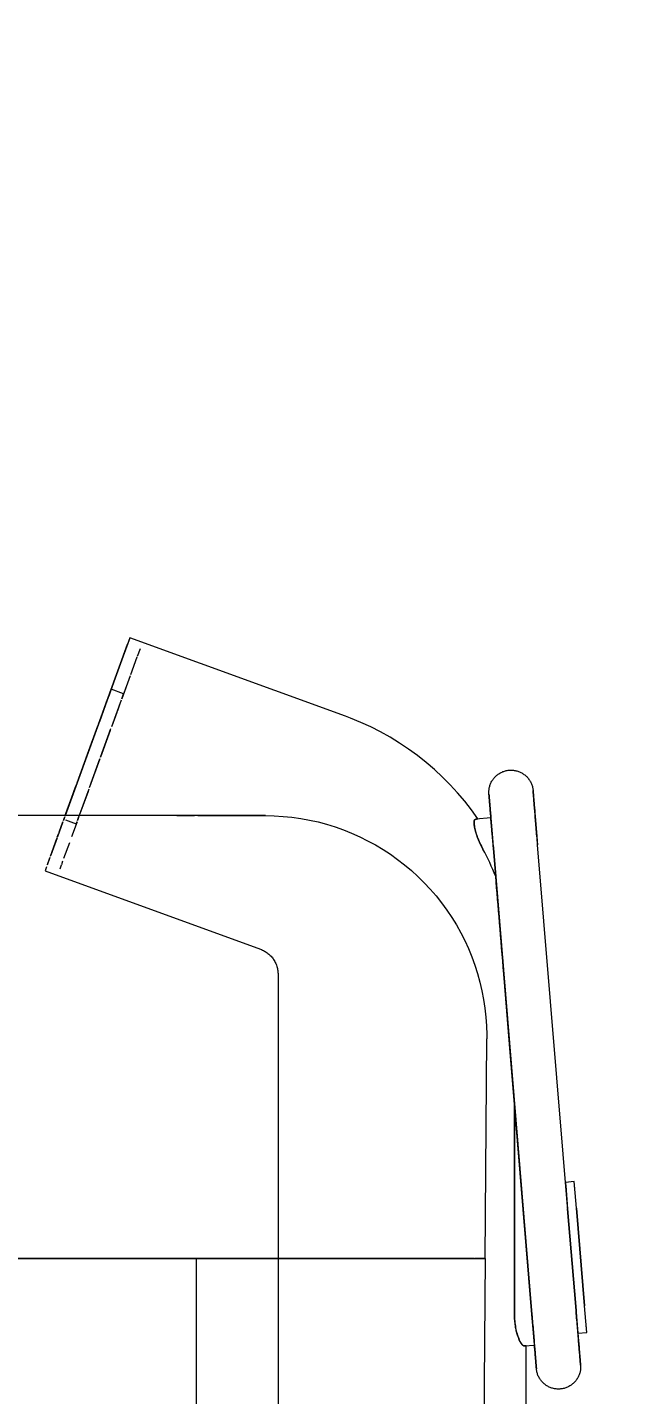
# Model space of a CAD drawing. Header units: metres. Extents: x -0.9 to 62, y -37.3 to 60.
# Drawn here: x 30.4959 to 30.5633, y 0.7156 to 0.87 of the extents above; entities that cross this region are included whole.
import ezdxf

# ---------------------------------------------------------------- set-up
doc = ezdxf.new("R2010")
doc.units = ezdxf.units.M
for name, color, linetype, lineweight in [('A-ANNO-DIMS', 7, 'Continuous', 5), ('A-ANNO-DIMS-25', 7, 'Continuous', 5), ('P-SANR-FIXT', 7, 'Continuous', 5)]:
    doc.layers.add(name, color=color, linetype=linetype, lineweight=lineweight)
doc.styles.add('Arial_2', font='arial.ttf', dxfattribs={"height": 0.075})
doc.dimstyles.new('Diagonal_-_2_mm_Arial_-_PRETO', dxfattribs={"dimscale": 0.3048, "dimtxt": 0.07651945499677275, "dimasz": 0.2460629921259842, "dimexe": 0.1968503937007874, "dimexo": 0.1230314960629921, "dimgap": 0.04101049868766404, "dimtad": 1, "dimrnd": 0.01, "dimzin": 0, "dimdsep": 46, "dimtxsty": 'Arial_2', "dimblk1": 'OBLIQUE', "dimblk2": 'OBLIQUE', "dimsah": 1, "dimcen": 0.09, "dimdle": 0.1968503937007874, "dimazin": 0, "dimtfac": 1, "dimtdec": 4, "dimtix": 1, "dimtmove": 0, "dimatfit": 3, "dimfxl": 1, "dimtvp": 1, "dimtolj": 1, "dimtzin": 0, "dimarcsym": 2})

# ---------------------------------------------------------------- blocks, each defined once
blk = doc.blocks.new('UT_Bacia com caixa acoplada - UT_Bacia com caixa acoplada-3720114-CC')
at = {"layer": 'P-SANR-FIXT'}
for p, q in [((59.12453766956719, 0.7809999999999881), (59.07273263973558, 0.7809999999999881)), ((59.1593366103459, 0.7309999999999875), (59.1595376695672, 0.7557973039599385)), ((59.07273263973558, 0.7309999999999912), (59.1245376695672, 0.7309999999999912)), ((59.1245376695672, 0.7309999999999914), (59.07273263973558, 0.7309999999999914)), ((59.13354429819012, 0.7309999999999914), (59.1245376695672, 0.7309999999999914)), ((59.1245376695672, 0.7309999999999914), (59.15468058483138, 0.7309999999999914)), ((59.14193713995655, 0.7309999999999914), (59.13355529929002, 0.7309999999999914)), ((59.15470954544434, 0.7309999999999914), (59.15816331823076, 0.7309999999999914)), ((59.15682243943982, 0.4159189215839699), (59.15937715088644, 0.7309999999999875)), ((59.15819002434797, 0.7309999999999914), (59.15937715088644, 0.7309999999999914))]:
    blk.add_line(p, q, dxfattribs=at)
at = {"layer": 'P-SANR-FIXT', "color": 7, "true_color": 0xf3f3f3}
for p, q in [((59.13142745012379, 0.7809999999999881), (59.1317118199472, 0.7809999999999881)), ((59.1327302584022, 0.7809999999999881), (59.13295307087486, 0.7809999999999881)), ((59.13353941362598, 0.7809999999999881), (59.13370645401697, 0.7809999999999881)), ((59.1245376695672, 0.7309999999999914), (59.10603766956719, 0.7309999999999914)), ((59.1245376695672, 0.7309999999999911), (59.10603766956719, 0.7309999999999911)), ((59.12660128797643, 0.7309999999999912), (59.1245376695672, 0.7309999999999912)), ((59.12660128797643, 0.7309999999999912), (59.1245376695672, 0.7309999999999912))]:
    blk.add_line(p, q, dxfattribs=at)
at = {"layer": 'P-SANR-FIXT', "color": 254, "true_color": 0xdfdfdf}
for p, q in [((59.13370645401697, 0.7809999999999881), (59.13385882630874, 0.7809999999999881)), ((59.07273263973558, 0.7309999999999914), (59.1245376695672, 0.7309999999999914)), ((59.07273263973558, 0.7309999999999912), (59.1245376695672, 0.7309999999999912)), ((59.1267420157513, 0.7309999999999914), (59.1245376695672, 0.7309999999999914)), ((59.13354429819012, 0.7309999999999914), (59.12676587374877, 0.7309999999999914)), ((59.12676587729601, 0.7309999999999914), (59.13354453859302, 0.7309999999999914)), ((59.13355479085411, 0.7309999999999914), (59.14193835145415, 0.7309999999999914)), ((59.14193713995655, 0.7309999999999914), (59.13355529929002, 0.7309999999999914)), ((59.14195741022682, 0.7309999999999914), (59.14914726651191, 0.7309999999999914)), ((59.14914423656993, 0.7309999999999914), (59.14195932560449, 0.7309999999999914)), ((59.14917290306106, 0.7309999999999914), (59.15468058483138, 0.7309999999999914)), ((59.15467443630634, 0.7309999999999914), (59.14917760674279, 0.7309999999999914)), ((59.15470954544434, 0.7309999999999914), (59.15816331823076, 0.7309999999999914)), ((59.15815086519285, 0.7309999999999914), (59.15472033448, 0.7309999999999914)), ((59.15819002434797, 0.7309999999999914), (59.15937575849583, 0.7309999999999914)), ((59.1593366103459, 0.7309999999999914), (59.1582274783859, 0.7309999999999914))]:
    blk.add_line(p, q, dxfattribs=at)
at = {"layer": 'P-SANR-FIXT', "color": 7, "true_color": 0xfafafa}
for p, q in [((59.1245376695672, 0.7309999999999914), (59.10603766956719, 0.7309999999999914)), ((59.10603766956719, 0.7309999999999914), (59.1245376695672, 0.7309999999999914)), ((59.1264676812015, 0.7309999999999914), (59.1245376695672, 0.7309999999999914)), ((59.1267420157513, 0.7309999999999914), (59.1245376695672, 0.7309999999999914)), ((59.1245376695672, 0.7309999999999914), (59.12646768350574, 0.7309999999999914))]:
    blk.add_line(p, q, dxfattribs=at)
at = {"layer": 'P-SANR-FIXT', "color": 253, "true_color": 0xa6a6a6}
for p, q in [((59.1267420157513, 0.4105684631243542), (59.1267420157513, 0.7309999999999875)), ((59.14914423656993, 0.7309999999999914), (59.14195932560448, 0.7309999999999914)), ((59.15467443630634, 0.7309999999999914), (59.14917760674279, 0.7309999999999914)), ((59.15815086519285, 0.7309999999999914), (59.15472033448, 0.7309999999999914)), ((59.1593366103459, 0.7309999999999914), (59.15822747838589, 0.7309999999999914))]:
    blk.add_line(p, q, dxfattribs=at)
at = {"layer": 'P-SANR-FIXT', "flags": 128}
for points in [[(59.13453849129439, 0.7809999999999881), (59.13453049170371, 0.7809999999999881), (59.13450650572929, 0.7809999999999881), (59.13446657174359, 0.7809999999999881), (59.13441075363246, 0.7809999999999881), (59.13433914069297, 0.7809999999999881), (59.13425184749055, 0.7809999999999881), (59.1341490136757, 0.7809999999999881), (59.13403080376057, 0.7809999999999881), (59.13389740685585, 0.7809999999999881), (59.13374903636809, 0.7809999999999881), (59.13358592965844, 0.7809999999999881), (59.13340834766284, 0.7809999999999881), (59.13321657447459, 0.7809999999999881), (59.1330109168899, 0.7809999999999881), (59.13279170391701, 0.7809999999999881), (59.13255928624993, 0.7809999999999881), (59.13231403570736, 0.7809999999999881), (59.13205634463782, 0.7809999999999881), (59.13178662529207, 0.7809999999999881), (59.13150530916352, 0.7809999999999881), (59.13121284629796, 0.7809999999999881), (59.13090970457361, 0.7809999999999881), (59.13059636895253, 0.7809999999999881), (59.1302733407049, 0.7809999999999881), (59.12994113660697, 0.7809999999999881), (59.12960028811447, 0.7809999999999881), (59.12925134051227, 0.7809999999999881), (59.12889485204208, 0.7809999999999881), (59.12853139300941, 0.7809999999999881), (59.12816154487118, 0.7809999999999881), (59.12778589930552, 0.7809999999999881), (59.12740505726519, 0.7809999999999881), (59.12701962801624, 0.7809999999999881), (59.12663022816321, 0.7809999999999881), (59.12623748066282, 0.7809999999999881), (59.12584201382729, 0.7809999999999881), (59.12544446031917, 0.7809999999999881), (59.12504545613931, 0.7809999999999881), (59.12464563960925, 0.7809999999999881), (59.12453766956719, 0.7809999999999881)], [(59.13453849129439, 0.7809999999999881), (59.13553822464906, 0.7809800026665125), (59.13653635864363, 0.780920042657554), (59.13753129647661, 0.7808202158963342), (59.13852144645975, 0.7806806820843778), (59.13950522456427, 0.7805016644460189), (59.14048105695507, 0.7802834493712885), (59.14144738250851, 0.780026385957757), (59.14240265530979, 0.7797308854520487), (59.14334534712628, 0.779397420591936), (59.14427394985211, 0.7790265248500593), (59.14518697792105, 0.7786187915804865), (59.14608297068294, 0.7781748730694691), (59.14696049474049, 0.7776954794919296), (59.14781814624241, 0.7771813777753231), (59.14865455312928, 0.7766333903727302), (59.14946837732845, 0.7760523939470952), (59.15025831689486, 0.7754393179687601), (59.15102310809368, 0.7747951432285098), (59.15176152742216, 0.7741209002685109), (59.15247239356688, 0.7734176677336672), (59.15315456929367, 0.7726865706460196), (59.15380696326687, 0.7719287786049521), (59.15442853179531, 0.771145503916074), (59.15501828050193, 0.7703379996517995), (59.1555752659146, 0.7695075576466911), (59.15609859697548, 0.7686555064308078), (59.15658743646652, 0.7677832091043308), (59.15704100234881, 0.7668920611569053), (59.15745856901369, 0.765983488235144), (59.15783946844358, 0.7650589438619038), (59.15818309128063, 0.7641199071109568), (59.15848888780163, 0.7631678802407864), (59.15875636879736, 0.7622043862912969), (59.15898510635529, 0.7612309666472733), (59.15917473454411, 0.7602491785724936), (59.15932494999919, 0.7592605927184413), (59.15943551240784, 0.7582667906115959), (59.15950624489378, 0.7572693621233274), (59.15953703430015, 0.7562699029264438), (59.1595376695672, 0.7557973039599385)]]:
    blk.add_lwpolyline(points, dxfattribs=at)
at = {"layer": 'P-SANR-FIXT', "color": 253, "true_color": 0xa6a6a6, "flags": 128}
for points in [[(59.1245376695672, 0.7809999999999881), (59.1249375957694, 0.7809999999999881), (59.12533688217496, 0.7809999999999881), (59.12573489001086, 0.7809999999999881), (59.12613098254945, 0.7809999999999881), (59.12652452612713, 0.7809999999999881)], [(59.12691489115819, 0.7809999999999881), (59.12730145314179, 0.7809999999999881), (59.12768359366125, 0.7809999999999881), (59.12806070137327, 0.7809999999999881), (59.12843217298593, 0.7809999999999881), (59.1287974142239, 0.7809999999999881)], [(59.12881073234523, 0.7809999999999881), (59.12915584077913, 0.7809999999999881), (59.12950687924556, 0.7809999999999881), (59.12984996803655, 0.7809999999999881), (59.13018455828323, 0.7809999999999881), (59.13051011471256, 0.7809999999999881), (59.13082611650371, 0.7809999999999881), (59.13113205812123, 0.7809999999999881), (59.13142745012379, 0.7809999999999881)], [(59.1317118199472, 0.7809999999999881), (59.13198471266041, 0.7809999999999881), (59.13224569169329, 0.7809999999999881), (59.13249433953505, 0.7809999999999881), (59.1327302584022, 0.7809999999999881)], [(59.13295307087486, 0.7809999999999881), (59.13316242050064, 0.7809999999999881), (59.13335797236476, 0.7809999999999881), (59.13353941362598, 0.7809999999999881)], [(59.13385882630874, 0.7809999999999881), (59.13399628673813, 0.7809999999999881), (59.13411861539778, 0.7809999999999881), (59.13422561658793, 0.7809999999999881), (59.13431711912949, 0.7809999999999881), (59.13439297663793, 0.7809999999999881), (59.13445306775741, 0.7809999999999881), (59.13449729635494, 0.7809999999999881), (59.13452559167425, 0.7809999999999881), (59.1345379084488, 0.7809999999999881), (59.13453849129439, 0.7809999999999881)]]:
    blk.add_lwpolyline(points, dxfattribs=at)
blk = doc.blocks.new('UT_Ducha higiênica - UT_Ducha higiênica-3698909-CC')
at = {"layer": 'P-SANR-FIXT'}
for p, q in [((59.11923592402199, 0.8010817240639759), (59.1119161356153, 0.7809707707014164)), ((59.14356423478903, 0.792226943094797), (59.11923592402199, 0.801081724063973)), ((59.11852928014005, 0.7947545293544893), (59.11711974120887, 0.7952675595694779)), ((59.15999552623677, 0.7807524401698764), (59.15828332333303, 0.7806109099406715)), ((59.16027989575392, 0.7773121976454687), (59.16463080501072, 0.7246758138480919)), ((59.16961381047207, 0.7250877077325941), (59.16526290121528, 0.7777240915299719)), ((59.16266922084893, 0.7245136698315111), (59.16266922084893, 0.748406645887281)), ((59.16941084144178, 0.7396822331979479), (59.16841424034951, 0.7395998544210473)), ((59.16965934031413, 0.7366759461791551), (59.16941084144177, 0.7396822331979527)), ((59.16965934031414, 0.7366759461791555), (59.17056892161908, 0.7256720231286953)), ((59.17081742049142, 0.7226657361098978), (59.17056892161907, 0.7256720231286954)), ((59.16982081939916, 0.7225833573329915), (59.17081742049143, 0.7226657361098922)), ((59.16375032078039, 0.7211392848277863), (59.16491517452787, 0.7212355713236852)), ((59.16396161034593, 0.699999999999999), (59.16396161034593, 0.72115674996616))]:
    blk.add_line(p, q, dxfattribs=at)
at = {"layer": 'P-SANR-FIXT', "color": 253, "true_color": 0xa6a6a6}
for p, q in [((59.11569006784941, 0.7913395642971439), (59.11897424932554, 0.8003627787442273)), ((59.11923592402199, 0.8010817240639759), (59.11907276726913, 0.8006334545696384)), ((59.12038378825672, 0.7998497485292407), (59.12006696869586, 0.7989792939397345)), ((59.12003973401664, 0.7989044672735559), (59.11931344121137, 0.7969089941911606)), ((59.12003973401664, 0.798904467273556), (59.11931344121137, 0.7969089941911606)), ((59.11926609730411, 0.7967789178750249), (59.11832339141059, 0.7941888547193933)), ((59.11926609730411, 0.7967789178750249), (59.11855229999131, 0.7948177758760293)), ((59.11711974120887, 0.7952675595694806), (59.11685938534718, 0.7945522377184577)), ((59.11676174779838, 0.7942839807578487), (59.11578369161216, 0.7915967934712275)), ((59.11826217308457, 0.7940206587509946), (59.11716928410278, 0.7910179709515449)), ((59.11719323054333, 0.791083763256241), (59.11817128672956, 0.7937709505428621)), ((59.1183298908085, 0.7942067116683954), (59.11852928014005, 0.7947545293544928)), ((59.11569173132537, 0.7913441346598055), (59.11444764201543, 0.7879260273729728)), ((59.11444764201543, 0.7879260273729728), (59.11561921419699, 0.7911448954870574)), ((59.11592980157305, 0.7876125206892937), (59.11710127025655, 0.7908311044448196)), ((59.11702875312816, 0.7906318652720707), (59.11592980739944, 0.7876125366971829)), ((59.11444764201543, 0.7879260273729728), (59.1132035527055, 0.7845079200861403)), ((59.11327606983387, 0.784707159258888), (59.11444764201543, 0.7879260273729726)), ((59.11468258920024, 0.7841858328577418), (59.11585718094661, 0.7874129971579862)), ((59.11585718094661, 0.7874129971579861), (59.11468959204651, 0.784205073019755)), ((59.11190847149505, 0.7809497137040601), (59.11320521618147, 0.7845124904488024)), ((59.11311159241872, 0.7842552612747181), (59.11213353623248, 0.781568073988097)), ((59.11354307516367, 0.7810550437731104), (59.11452113134989, 0.7837422310597315)), ((59.11461475511264, 0.7839994602338168), (59.11359387729156, 0.7811946214723581)), ((59.11203589868369, 0.7812998170274882), (59.11191188210646, 0.7809590842819228)), ((59.11167366557036, 0.7803045897280161), (59.11106181533837, 0.7786235450315311)), ((59.11185383859117, 0.7807996110343108), (59.1117325824026, 0.7804664623942473)), ((59.11195110585548, 0.7805205954580379), (59.11318508175318, 0.7800714649614733)), ((59.16000521589309, 0.7806352167484971), (59.15999552623676, 0.7807524401698822)), ((59.16027989575391, 0.777312197645475), (59.15999552623676, 0.7807524401698823)), ((59.11100943866383, 0.7784796413009482), (59.11030086815727, 0.776532859834082)), ((59.16027989575392, 0.7773121976454749), (59.160542586572, 0.774134219456494)), ((59.10982251676175, 0.775218600176308), (59.10965936000888, 0.7747703306819704)), ((59.11020419955771, 0.7762672650396147), (59.10989668775193, 0.7754223832970171)), ((59.10965936000888, 0.7747703306819677), (59.13398767077589, 0.7659155497127916)), ((59.13596161034593, 0.7630964718504353), (59.13596161034593, 0.699999999999999)), ((59.16266922084893, 0.7484066458872811), (59.16463080501072, 0.7246758138480978)), ((59.1684142403495, 0.7395998544210522), (59.16866273922186, 0.7365935674022548)), ((59.16965934031413, 0.7366759461791551), (59.16944413397785, 0.739279467108501)), ((59.16957232052681, 0.7255896443517948), (59.16866273922187, 0.7365935674022551)), ((59.17056892161908, 0.7256720231286953), (59.16965934031414, 0.7366759461791555)), ((59.1695723205268, 0.725589644351795), (59.16961408901847, 0.7250843379369774)), ((59.17078412795534, 0.7230685021993494), (59.17056892161907, 0.7256720231286954)), ((59.16490548487153, 0.7213527947450753), (59.1646308050107, 0.7246758138480978)), ((59.16963663676765, 0.7248115600162857), (59.16982081939916, 0.7225833573329975)), ((59.16501116365176, 0.7200743151201268), (59.16499751894936, 0.7202393858559578)), ((59.16502419986147, 0.7199166058006597), (59.16501116365176, 0.7200743151201268))]:
    blk.add_line(p, q, dxfattribs=at)
at = {"layer": 'P-SANR-FIXT', "color": 254, "true_color": 0xdfdfdf}
for p, q in [((59.11899925721992, 0.800431487369341), (59.11713935495445, 0.7953214478925844)), ((59.1168526341534, 0.7945336889659802), (59.11704942965339, 0.7950743801584756)), ((59.11711974120887, 0.7952675595694794), (59.11685938534718, 0.7945522377184576)), ((59.11676174779838, 0.7942839807578487), (59.11578369161216, 0.7915967934712274)), ((59.11579071326433, 0.7916160853020342), (59.11671094567049, 0.7941444030586008)), ((59.11719323054333, 0.791083763256241), (59.11817128672956, 0.7937709505428621)), ((59.11812048460167, 0.7936313728436143), (59.11782460753179, 0.7928184572751917)), ((59.11845896858458, 0.7945613499434893), (59.11832339141059, 0.7941888547193934)), ((59.1183298908085, 0.7942067116683953), (59.11852928014005, 0.794754529354494)), ((59.11776042978644, 0.7926421303690335), (59.11720025219551, 0.7911030550870469)), ((59.11569173132537, 0.7913441346598052), (59.11444764201543, 0.7879260273729727)), ((59.11444764201543, 0.7879260273729728), (59.11561921419699, 0.7911448954870574)), ((59.11592980157305, 0.7876125206892937), (59.11710127025655, 0.7908311044448196)), ((59.11702875312816, 0.7906318652720709), (59.11592980739944, 0.7876125366971831)), ((59.11444764201543, 0.7879260273729727), (59.1132035527055, 0.7845079200861403)), ((59.11327606983387, 0.7847071592588882), (59.11444764201543, 0.7879260273729727)), ((59.11468258920024, 0.7841858328577418), (59.11585718094661, 0.7874129971579862)), ((59.11585718094661, 0.7874129971579862), (59.11468959204651, 0.7842050730197541)), ((59.11311159241872, 0.7842552612747181), (59.11213353623248, 0.781568073988097)), ((59.11218433836038, 0.7817076516873447), (59.11310457076654, 0.7842359694439123)), ((59.11354307516367, 0.7810550437731104), (59.11452113134989, 0.7837422310597315)), ((59.11451410969772, 0.7837229392289249), (59.11359387729156, 0.7811946214723582)), ((59.11190847149505, 0.7809497137040595), (59.11204264987748, 0.7813183657799653)), ((59.11203589868369, 0.7812998170274882), (59.11191188210646, 0.7809590842819228)), ((59.15993135195531, 0.7815288071104796), (59.15991696610693, 0.7817028440742281)), ((59.16488254257422, 0.7823255902579371), (59.16489618727664, 0.7821605195221061)), ((59.11124684729069, 0.7791319161424275), (59.11167269582394, 0.7803019253716388)), ((59.11124684729069, 0.7791319161424276), (59.11167269582394, 0.7803019253716384)), ((59.11172984965616, 0.7804589542350803), (59.11184775738241, 0.7807829030505204)), ((59.11186659239409, 0.7808346518198334), (59.111775542822, 0.7805844951764661)), ((59.11186784416817, 0.7808380910408513), (59.11186659239409, 0.7808346518198334)), ((59.1132724066422, 0.7803113881222354), (59.11265638622186, 0.778618885927441)), ((59.11316206190192, 0.7800082184399431), (59.11265638622186, 0.778618885927441)), ((59.11318508175318, 0.7800714649614785), (59.11327613132526, 0.7803216216048467)), ((59.11345218880865, 0.7808053355649798), (59.11332434398648, 0.7804540848028697)), ((59.1133264643648, 0.7804599104944394), (59.11344543761487, 0.7807867868125025)), ((59.11344731208378, 0.7807919368735217), (59.11354307516367, 0.7810550437731104)), ((59.16027989575391, 0.7773121976454748), (59.16000521589309, 0.7806352167484971)), ((59.1102650889454, 0.7764345572574066), (59.11099007298322, 0.7784264345307579)), ((59.1102650889454, 0.7764345572574066), (59.11099007298322, 0.778426434530758)), ((59.11103872565793, 0.7785601066559331), (59.11118317038807, 0.7789569652903199)), ((59.11103872565793, 0.7785601066559332), (59.11118317038807, 0.77895696529032)), ((59.16019929240892, 0.778287319936589), (59.16017938362192, 0.7785281722483547)), ((59.11240092068186, 0.7779170001248099), (59.11175605447369, 0.7761452447792992)), ((59.11240092068186, 0.7779170001248099), (59.11175605447369, 0.7761452447792992)), ((59.160542586572, 0.7741342194564904), (59.16027989575392, 0.7773121976454747)), ((59.16525743917069, 0.7777901701949578), (59.16526290121528, 0.7777240915299719)), ((59.10982251676175, 0.775218600176308), (59.10965936000888, 0.7747703306819704)), ((59.10992103900164, 0.7754892878057456), (59.11019248223591, 0.7762350719625594)), ((59.10992103900164, 0.7754892878057456), (59.11019248223591, 0.7762350719625594)), ((59.11148481404032, 0.7754000178133564), (59.11133057363651, 0.7749762457867317)), ((59.11164739319737, 0.7758467003762395), (59.11150821056406, 0.7754642992340463)), ((59.11164739319737, 0.7758467003762395), (59.11150821056406, 0.7754642992340463)), ((59.16266922084893, 0.7484066458872864), (59.16266922084893, 0.7245136698315109)), ((59.16463080501072, 0.7246758138480974), (59.16266922084893, 0.7484066458872866)), ((59.16844753288558, 0.7391970883316009), (59.16866273922186, 0.7365935674022548)), ((59.16866273922187, 0.7365935674022551), (59.16957232052681, 0.7255896443517948)), ((59.1695723205268, 0.725589644351795), (59.16961408901847, 0.7250843379369774)), ((59.16490548487153, 0.7213527947450752), (59.1646308050107, 0.7246758138480974)), ((59.16963663676765, 0.7248115600162857), (59.16978752686308, 0.7229861234224491)), ((59.16971432260406, 0.7238717331297092), (59.16973407059308, 0.7236328261179141)), ((59.16975362619156, 0.7233962466063454), (59.16977295811471, 0.7231623730717524)), ((59.16997674011905, 0.7206970613038368), (59.16999054535741, 0.7205300484377539)), ((59.16513673177649, 0.7185552183942322), (59.16513632708905, 0.7185601142177676)), ((59.16514175917183, 0.7185014724280162), (59.16513673177649, 0.7185552183942322))]:
    blk.add_line(p, q, dxfattribs=at)
at = {"layer": 'P-SANR-FIXT', "color": 7, "true_color": 0xf3f3f3}
for p, q in [((59.11704339955878, 0.7950578126096827), (59.11684178301871, 0.7945038757184743)), ((59.11671775286752, 0.794163105678739), (59.11578807804845, 0.7916088451059099)), ((59.1156206440337, 0.7911488239311266), (59.11327463999717, 0.7847032308148177)), ((59.11310720598242, 0.7842432096400352), (59.11217753116335, 0.781688949067207)), ((59.11205350101216, 0.7813481790274718), (59.1119161356153, 0.7809707707014165)), ((59.16491041864311, 0.7819883514478754), (59.16492521390651, 0.7818093614674372)), ((59.11167366557036, 0.7803045897280163), (59.11123117695532, 0.7790888622498605)), ((59.11186659239409, 0.7808346518198334), (59.111775542822, 0.7805844951764661)), ((59.11318508175318, 0.7800714649614796), (59.11327613132526, 0.7803216216048465)), ((59.11345218880865, 0.7808053355649798), (59.11332434398648, 0.7804540848028697)), ((59.1133264643648, 0.7804599104944394), (59.11344543761487, 0.7807867868125025)), ((59.11344731208378, 0.7807919368735217), (59.11354307516367, 0.7810550437731104)), ((59.16004626930912, 0.7801385611679764), (59.1600285107928, 0.7803533999582694)), ((59.11100943866383, 0.7784796413009484), (59.11030086815727, 0.7765328598340822)), ((59.11117980897787, 0.7789477298917002), (59.11106181533837, 0.7786235450315312)), ((59.16021933014406, 0.7780449076371729), (59.16019929240892, 0.778287319936589)), ((59.11020419955771, 0.776267265039615), (59.10989668775193, 0.7754223832970171)), ((59.16977295811471, 0.7231623730717524), (59.16979203543558, 0.7229315796618984)), ((59.16491517452786, 0.7212355713236904), (59.16490548487153, 0.7213527947450753)), ((59.16491517452786, 0.7212355713236903), (59.16490548487153, 0.7213527947450752)), ((59.16994741082657, 0.7210518809069808), (59.16996235427067, 0.7208710982675853)), ((59.16499751894936, 0.7202393858559578), (59.16498328758287, 0.7204115539301884))]:
    blk.add_line(p, q, dxfattribs=at)
at = {"layer": 'P-SANR-FIXT', "color": 7, "true_color": 0xfdfdfd}
for p, q in [((59.16489618727664, 0.7821605195221061), (59.16491041864311, 0.7819883514478754)), ((59.11186784416817, 0.7808380910408513), (59.11186659239409, 0.7808346518198334)), ((59.16463626705529, 0.724609735183106), (59.16463080501072, 0.7246758138480919)), ((59.16996235427067, 0.7208710982675853), (59.16997674011905, 0.7206970613038368))]:
    blk.add_line(p, q, dxfattribs=at)
at = {"layer": 'P-SANR-FIXT', "color": 7, "true_color": 0xfefefe}
blk.add_line((59.1647167959376, 0.7236355137259518), (59.16469678985585, 0.723877543089314), dxfattribs=at)
at = {"layer": 'P-SANR-FIXT', "color": 7, "true_color": 0xfafafa}
for p, q in [((59.16973407059308, 0.7236328261179141), (59.16975362619156, 0.7233962466063454)), ((59.16488691538823, 0.7215774444430222), (59.16486926264562, 0.7217910036050551))]:
    blk.add_line(p, q, dxfattribs=at)
at = {"layer": 'P-SANR-FIXT', "flags": 128}
for points in [[(59.15852606242726, 0.7806309746885871), (59.15780442049853, 0.7816392543741423), (59.15704303537308, 0.7826178695632421), (59.15624312510469, 0.7835652546803441), (59.15540596937912, 0.7844798941113603), (59.15453290746699, 0.7853603246283107), (59.15362533608108, 0.7862051377301861), (59.15268470714204, 0.7870129818962399), (59.15171252545549, 0.7877825647481372), (59.15071034630474, 0.7885126551174823), (59.14967977296266, 0.7892020850154308), (59.14862245412674, 0.7898497515012171), (59.14754008128157, 0.7904546184466232), (59.14643438599282, 0.7910157181935682), (59.14530713713706, 0.791532153102153), (59.14416013807202, 0.7920030969866897), (59.14356423478903, 0.792226943094797)], [(59.15977396898813, 0.7834327930993294), (59.15976772624347, 0.7835325913702403), (59.15976547935875, 0.7836325594563831), (59.15976723192849, 0.7837325374301423), (59.15977298114899, 0.7838323653480883), (59.15978271782267, 0.7839318835068502), (59.15979642637298, 0.7840309326985996), (59.15981408486913, 0.7841293544657632), (59.1598356650613, 0.784226991354505), (59.1598611324258, 0.7843236871666345), (59.15989044622028, 0.7844192872094774), (59.15992355954889, 0.7845136385433592), (59.1599604194374, 0.7846065902262732), (59.16000096691786, 0.7846979935553567), (59.16004513712291, 0.7847877023047795), (59.16009285938968, 0.7848755729596799), (59.1601440573727, 0.7849614649457548), (59.16019864916613, 0.7850452408541498), (59.16025654743476, 0.785126766661281), (59.16031765955368, 0.7852059119432504), (59.16038188775656, 0.7852825500844903), (59.16044912929197, 0.7853565584803209), (59.1605192765878, 0.7854278187330984), (59.16059221742334, 0.7854962168416176), (59.1606678351088, 0.785561643383499), (59.16074600867203, 0.785623993690232), (59.16082661305201, 0.7856831680146228), (59.1609095192989, 0.7857390716903796), (59.16099459478042, 0.785791615283545), (59.16108170339393, 0.7858407147355794), (59.16117070578424, 0.7858862914978315), (59.1612614595665, 0.7859282726572054), (59.16135381955403, 0.7859665910528033), (59.16144763799055, 0.7860011853833656), (59.16154276478656, 0.7860320003053411), (59.16163904775951, 0.78605898652143), (59.16173633287715, 0.7860821008594417), (59.16183446450408, 0.7861013063413684), (59.1619332856506, 0.7861165722425361), (59.16203263822396, 0.7861278741407562), (59.16213236328125, 0.7861351939554053), (59.16223230128364, 0.7861385199763418), (59.16233229235166, 0.7861378468826393), (59.16243217652091, 0.7861331757511052), (59.16253179399806, 0.7861245140545546), (59.16263098541635, 0.7861118756498536), (59.16272959209071, 0.7860952807557524), (59.16282745627147, 0.7860747559205438), (59.16292442139684, 0.7860503339795845), (59.1630203323433, 0.7860220540027701), (59.16311503567378, 0.7859899612320307), (59.16320837988316, 0.7859541070089534), (59.16330021564062, 0.7859145486926472), (59.16339039602855, 0.7858713495679789), (59.16347877677754, 0.7858245787443342), (59.16356521649728, 0.785774311045051), (59.16364957690261, 0.7857206268877277), (59.16373172303493, 0.7856636121555611), (59.16381152347792, 0.7856033580599635), (59.1638888505679, 0.7855399609946316), (59.16396358059802, 0.7854735223813483), (59.16403559401618, 0.7854041485077192), (59.16410477561628, 0.7853319503571453), (59.16417101472251, 0.7852570434312655), (59.16423420536642, 0.7851795475651817), (59.16429424645646, 0.7850995867357488), (59.16435104193971, 0.7850172888632342), (59.16440450095551, 0.7849327856066812), (59.16445453798082, 0.784846212153272), (59.16450107296711, 0.7847577070020645), (59.16454403146827, 0.7846674117424199), (59.16458334475992, 0.7845754708274943), (59.16461894994916, 0.7844820313431343), (59.16465079007527, 0.7843872427725849), (59.16467881420086, 0.7842912567573372), (59.16470297749328, 0.7841942268545418), (59.16472324129646, 0.7840963082913432), (59.16473957319259, 0.7839976577165535), (59.16475194705416, 0.7838984329500498), (59.16475697444949, 0.7838446869838327)], [(59.15977396898813, 0.7834327930993283), (59.15977437367557, 0.7834278972757951), (59.15977558709051, 0.7834132176374641), (59.15977760729174, 0.7833887776686285), (59.15978043104734, 0.7833546164680241), (59.15978405383994, 0.7833107886862841), (59.15978846987381, 0.7832573644385092), (59.15979367208428, 0.7831944291921006), (59.15979965214888, 0.7831220836300273), (59.15980640050081, 0.7830404434897532), (59.15981390634413, 0.7829496393780905), (59.15982215767111, 0.7828498165622452), (59.15983114128137, 0.7827411347374287), (59.15984084280305, 0.7826237677713764), (59.1598512467158, 0.7824979034261972), (59.15986233637557, 0.7823637430579938), (59.15987409404128, 0.782221501294736), (59.15988650090315, 0.7820714056929008), (59.15989953711286, 0.7819136963734349), (59.15991318181528, 0.7817486256376038), (59.15992741318176, 0.7815764575633732), (59.15994220844516, 0.7813974675829339), (59.15995754393622, 0.7812119420420724), (59.15997339512141, 0.7810201777420772), (59.15998973664225, 0.7808224814649214), (59.16000654235576, 0.7806191694824759), (59.1600237853764, 0.7804105670505406), (59.160041438119, 0.7801970078885065), (59.16005947234296, 0.7799788336454773), (59.16007785919736, 0.7797563933537003), (59.16009656926713, 0.77953004287019), (59.16011557262019, 0.7793001443074351), (59.1601348388552, 0.7790670654540951), (59.16015433715031, 0.7788311791866123), (59.16017403631241, 0.7785928628726965), (59.16019390482702, 0.7783524977676098), (59.16021391090878, 0.7781104684042477), (59.1602340225522, 0.7778671619779594), (59.16025420758297, 0.7776229677271256), (59.16027443370933, 0.7773782763104556), (59.16027989575392, 0.7773121976454687)], [(59.15984358237242, 0.7825906250381245), (59.15983368969312, 0.7827103045887863), (59.15982451084832, 0.7828213483198724), (59.15981606052222, 0.7829235785851026), (59.15980835223357, 0.78301683183786), (59.15980139831394, 0.7831009588928333), (59.15979520988814, 0.7831758251646812), (59.15978979685634, 0.7832413108833388), (59.15978516787823, 0.7832973112856259), (59.15978133035917, 0.7833437367828444), (59.1597782904384, 0.7833805131041031), (59.15977605297913, 0.7834075814151331), (59.15977462156082, 0.7834248984124105), (59.15977399847343, 0.7834324363924333)], [(59.16475697444949, 0.7838446869838327), (59.16475737913694, 0.7838397911602973), (59.16475859255186, 0.7838251115219684), (59.1647606127531, 0.7838006715531328), (59.1647634365087, 0.7837665103525273), (59.16476705930129, 0.7837226825707874), (59.16477147533517, 0.7836692583230126), (59.16477667754562, 0.7836063230766049), (59.16478265761024, 0.7835339775145306), (59.16478940596216, 0.7834523373742576), (59.16479691180549, 0.7833615332625937), (59.16480516313246, 0.7832617104467484), (59.16481414674272, 0.7831530286219319), (59.1648238482644, 0.7830356616558797)], [(59.16526290121528, 0.7777240915299719), (59.16524266954077, 0.7779688500669979), (59.16522247023261, 0.7782132170425771), (59.16520233560541, 0.7784568015216762), (59.16518229787027, 0.7786992138210923), (59.16516238908328, 0.7789400661328568), (59.16514264109427, 0.7791789731446529), (59.16512308549579, 0.7794155526562218), (59.16510375357264, 0.7796494261908147), (59.16508467625177, 0.7798802196006677), (59.16506588405282, 0.7801075636655556), (59.16504740703929, 0.7803310946834751), (59.16502927477048, 0.7805504550524774), (59.16501151625415, 0.7807652938427705), (59.16499415990013, 0.7809752673581195), (59.16497723347489, 0.7811800396856897), (59.16496076405708, 0.7813792832334396), (59.16494477799428, 0.7815726792541986), (59.16492930086077, 0.7817599183555852), (59.16491435741668, 0.7819407009949818), (59.16489997156829, 0.7821147379587303), (59.16488616632992, 0.7822817508248131), (59.164872963787, 0.7824414724082743), (59.1648603850608, 0.7825936471886501), (59.16484845027456, 0.782738031718755), (59.16483717852142, 0.7828743950141414), (59.16482658783378, 0.7830025189226266), (59.16481669515448, 0.7831221984732875), (59.16480751630968, 0.7832332422043745), (59.16479906598358, 0.7833354724696048), (59.16479135769492, 0.7834287257223633), (59.1647844037753, 0.7835128527773365), (59.16477821534951, 0.7835877190491833), (59.16477280231771, 0.783653204767841), (59.16476817333959, 0.783709205170128), (59.16476433582053, 0.7837556306673465), (59.16476129589976, 0.7837924069886042), (59.16475905844049, 0.7838194752996342), (59.16475762702218, 0.7838367922969127), (59.16475700393478, 0.7838443302769366)], [(59.16463080501072, 0.7246758138480919), (59.16465103668523, 0.724431055311067), (59.16467123599337, 0.7241866883354878), (59.16469137062057, 0.7239431038563887), (59.16471140835571, 0.7237006915569727), (59.1647313171427, 0.723459839245207), (59.16475106513172, 0.723220932233412), (59.1647706207302, 0.7229843527218431), (59.16478995265335, 0.7227504791872491), (59.16480902997423, 0.7225196857773972), (59.16482782217318, 0.7222923417125083), (59.16484629918669, 0.7220688106945898), (59.1648644314555, 0.7218494503255863), (59.16488218997184, 0.7216346115352933), (59.16489954632586, 0.7214246380199455), (59.1649164727511, 0.7212198656923753), (59.1649329421689, 0.7210206221446241), (59.1649489282317, 0.7208272261238674), (59.1649644053652, 0.7206399870224798), (59.16497934880932, 0.7204592043830832), (59.1649937346577, 0.7202851674193347), (59.16500753989606, 0.7201181545532507), (59.16502074243898, 0.7199584329697906), (59.1650333211652, 0.7198062581894148), (59.16504525595142, 0.7196618736593099), (59.16505652770456, 0.7195255103639225), (59.16506711839219, 0.7193973864554383), (59.16507701107151, 0.7192777069047775), (59.16508618991631, 0.7191666631736904), (59.16509464024239, 0.7190644329084601), (59.16510234853106, 0.7189711796557027), (59.16510930245069, 0.7188870526007295), (59.16511549087648, 0.7188121863288816), (59.16512090390829, 0.7187467006102239), (59.16512553288641, 0.7186907002079369), (59.16512937040545, 0.7186442747107183), (59.16513241032623, 0.7186074983894597), (59.1651346477855, 0.7185804300784296), (59.16513607920381, 0.7185631130811523), (59.1651367022912, 0.7185555751011294)], [(59.17011973723786, 0.7189671122787356), (59.17011933255041, 0.7189720081022709), (59.17011811913547, 0.7189866877405997), (59.17011609893425, 0.7190111277094353), (59.17011327517864, 0.7190452889100408), (59.17010965238605, 0.7190891166917809), (59.17010523635217, 0.7191425409395557), (59.17010003414172, 0.7192054761859632), (59.17009405407711, 0.7192778217480376), (59.17008730572519, 0.7193594618883107), (59.17007979988185, 0.7194502659999744), (59.17007154855489, 0.7195500888158198), (59.17006256494462, 0.7196587706406363), (59.17005286342292, 0.7197761376066885), (59.17004245951018, 0.7199020019518678), (59.17003136985041, 0.7200361623200711), (59.1700196121847, 0.720178404083329), (59.17000720532283, 0.720328499685163), (59.16999416911311, 0.7204862090046311), (59.16998052441071, 0.7206512797404622), (59.16996629304423, 0.7208234478146928), (59.16995149778084, 0.721002437795131), (59.16993616228977, 0.7211879633359924), (59.16992031110456, 0.7213797276359866), (59.16990396958374, 0.7215774239131424), (59.16988716387021, 0.721780735895589), (59.16986992084959, 0.7219893383275254), (59.16985226810698, 0.7222028974895595), (59.16983423388302, 0.7224210717325876), (59.16981584702863, 0.7226435120243656), (59.16979713695884, 0.7228698625078749), (59.1697781336058, 0.7230997610706298), (59.16975886737077, 0.7233328399239699), (59.16973936907567, 0.7235687261914515), (59.16971966991358, 0.7238070425053684), (59.16969980139896, 0.7240474076104539), (59.16967979531722, 0.7242894369738172), (59.16965968367378, 0.7245327434001055), (59.16963949864301, 0.7247769376509382), (59.16961927251666, 0.7250216290676094), (59.16961381047207, 0.7250877077325941)], [(59.16396161034593, 0.7211567499661652), (59.16390868792661, 0.7211523754132888), (59.16375032078041, 0.7211392848277914)], [(59.17005012385356, 0.7198092803399404), (59.17006001653287, 0.7196896007892786), (59.17006919537766, 0.7195785570581925), (59.17007764570375, 0.7194763267929624), (59.17008535399241, 0.7193830735402049), (59.17009230791204, 0.7192989464852306), (59.17009849633784, 0.7192240802133827), (59.17010390936964, 0.7191585944947261), (59.17010853834776, 0.7191025940924392), (59.17011237586681, 0.7190561685952205), (59.17011541578758, 0.7190193922739618), (59.17011765324686, 0.7189923239629318), (59.17011908466517, 0.7189750069656544), (59.17011970775256, 0.7189674689856306)], [(59.16513632708905, 0.7185601142177676), (59.16513511367411, 0.7185747938560965), (59.1651330934729, 0.7185992338249321), (59.16513026971728, 0.7186333950255376), (59.16512664692469, 0.7186772228072765), (59.16512223089082, 0.7187306470550513), (59.16511702868036, 0.71879358230146), (59.16511104861576, 0.7188659278635343), (59.16510430026383, 0.7189475680038074), (59.1650967944205, 0.7190383721154712), (59.16508854309353, 0.7191381949313155)], [(59.17011973723786, 0.7189671122787344), (59.17012597998252, 0.7188673140078247), (59.17012822686724, 0.7187673459216819), (59.17012647429749, 0.7186673679479226), (59.17012072507701, 0.7185675400299766), (59.17011098840331, 0.7184680218712147), (59.17009727985301, 0.7183689726794653), (59.17007962135686, 0.7182705509123017), (59.17005804116468, 0.7181729140235588), (59.17003257380018, 0.7180762182114304), (59.17000326000571, 0.7179806181685875), (59.16997014667708, 0.7178862668347057), (59.16993328678858, 0.7177933151517906), (59.16989273930813, 0.7177019118227081), (59.16984856910307, 0.7176122030732854), (59.16980084683632, 0.7175243324183851), (59.16974964885328, 0.7174384404323102), (59.16969505705985, 0.7173546645239162), (59.16963715879123, 0.7172731387167828), (59.1695760466723, 0.7171939934348145), (59.16951181846942, 0.7171173552935756), (59.16944457693401, 0.717043346897744), (59.16937442963819, 0.7169720866449676), (59.16930148880265, 0.7169036885364461), (59.16922587111719, 0.7168382619945648), (59.16914769755395, 0.716775911687834), (59.16906709317399, 0.716716737363441), (59.16898418692709, 0.7166608336876853), (59.16889911144558, 0.7166082900945199), (59.16881200283206, 0.7165591906424866), (59.16872300044176, 0.7165136138802323), (59.16863224665948, 0.7164716327208585), (59.16853988667195, 0.7164333143252605), (59.16844606823544, 0.7163987199946993), (59.16835094143941, 0.7163679050727237), (59.16825465846647, 0.7163409188566349), (59.16815737334882, 0.716317804518622), (59.1680592417219, 0.7162985990366953), (59.16796042057538, 0.7162833331355288), (59.16786106800202, 0.7162720312373075), (59.16776134294473, 0.7162647114226585), (59.16766140494233, 0.7162613854017231), (59.16756141387432, 0.7162620584954256), (59.16746152970507, 0.7162667296269586), (59.16736191222793, 0.7162753913235091), (59.16726272080963, 0.7162880297282113), (59.16716411413528, 0.7163046246223115), (59.1670662499545, 0.7163251494575211), (59.16696928482914, 0.7163495713984804), (59.16687337388269, 0.7163778513752947), (59.16677867055221, 0.7164099441460342), (59.16668532634282, 0.7164457983691115), (59.16659349058536, 0.7164853566854177), (59.16650331019745, 0.716528555810086), (59.16641492944844, 0.7165753266337307), (59.16632848972872, 0.7166255943330128), (59.16624412932336, 0.7166792784903383), (59.16616198319107, 0.7167362932225027), (59.16608218274806, 0.7167965473181014), (59.16600485565809, 0.7168599443834321), (59.16593012562796, 0.7169263829967166), (59.16585811220979, 0.7169957568703457), (59.16578893060971, 0.7170679550209186), (59.16572269150348, 0.7171428619467994), (59.16565950085958, 0.7172203578128832), (59.16559945976953, 0.7173003186423172), (59.16554266428627, 0.7173826165148296), (59.16548920527048, 0.7174671197713827), (59.16543916824516, 0.7175536932247918), (59.16539263325889, 0.7176421983760004), (59.16534967475771, 0.717732493635644), (59.16531036146606, 0.7178244345505717), (59.16527475627683, 0.7179178740349296), (59.16524291615071, 0.718012662605479), (59.16521489202513, 0.7181086486207267), (59.1651907287327, 0.7182056785235221), (59.16517046492953, 0.7183035970867216), (59.16515413303339, 0.7184022476615115), (59.16514175917183, 0.7185014724280162)]]:
    blk.add_lwpolyline(points, dxfattribs=at)
at = {"layer": 'P-SANR-FIXT', "color": 253, "true_color": 0xa6a6a6, "flags": 128}
for points in [[(59.1648238482644, 0.7830356616558797), (59.16483425217717, 0.7829097973107004), (59.16484534183693, 0.7827756369424971), (59.16485709950263, 0.7826333951792392), (59.1648695063645, 0.7824832995774051), (59.16488254257422, 0.7823255902579371)], [(59.15991696610693, 0.7817028440742281), (59.15990316086857, 0.781869856940311), (59.15988995832565, 0.7820295785237711), (59.15987737959944, 0.7821817533041479), (59.15986544481321, 0.7823261378342529), (59.15985417306007, 0.7824625011296402), (59.15984358237242, 0.7825906250381245)], [(59.15999422801352, 0.7807681458011875), (59.15997775859572, 0.7809673893489386), (59.15996177253292, 0.7811607853696954), (59.15994629539941, 0.781348024471083), (59.15993135195531, 0.7815288071104796)], [(59.16498954781711, 0.7810310633669791), (59.16500679083775, 0.7808224609350428), (59.16502444358036, 0.7806089017730088), (59.16504247780432, 0.7803907275299795), (59.16506086465871, 0.7801682872382025), (59.16507957472849, 0.7799419367546934), (59.16509857808155, 0.7797120381919384), (59.16511784431655, 0.7794789593385983), (59.16513734261166, 0.7792430730711155), (59.16515704177376, 0.7790047567571987), (59.16517691028837, 0.7787643916521131)], [(59.16517691028837, 0.7787643916521131), (59.16519691637013, 0.7785223622887509), (59.16521702801355, 0.7782790558624616)], [(59.16521702801355, 0.7782790558624616), (59.16523721304432, 0.7780348616116288), (59.16525743917069, 0.7777901701949578)], [(59.13398767077589, 0.7659155497127916), (59.13409958308373, 0.7658722632777584), (59.13420967487794, 0.7658245361685762), (59.13431777003514, 0.7657724447384434), (59.13442369562613, 0.7657160723225327), (59.13452728219256, 0.7656555091046846), (59.13462836401805, 0.7655908519731286), (59.1347267793932, 0.7655222043654822), (59.13482237087442, 0.7654496761032743), (59.13491498553575, 0.7653733832162517), (59.13500447521347, 0.7652934477567582), (59.13509069674319, 0.7652099976044792), (59.13517351218885, 0.7651231662618548), (59.13525278906341, 0.7650330926405099), (59.13532840054079, 0.7649399208390254)], [(59.13532840054079, 0.7649399208390254), (59.13540022565873, 0.7648437999124061), (59.13546814951238, 0.7647448836336317), (59.13553206343808, 0.7646433302476472)], [(59.13553206343808, 0.7646433302476472), (59.13559186518716, 0.7645393022182057), (59.13564745908958, 0.764432965967964), (59.13569875620696, 0.7643244916122358), (59.13574567447487, 0.7642140526868536), (59.13578813883407, 0.7641018258705383), (59.13582608135064, 0.7639879907022539), (59.13585944132466, 0.7638727292939865), (59.13588816538729, 0.7637562260394035), (59.13591220758615, 0.7636386673188579), (59.13593152945885, 0.7635202412012245), (59.13594610009453, 0.7634011371430295), (59.13595589618325, 0.7632815456853574), (59.13596090205339, 0.7631616581490298), (59.13596161034593, 0.7630964718504353)], [(59.16266922084893, 0.748406645887281), (59.16210864347629, 0.7551883928721917), (59.16145496380555, 0.7630964718504403)], [(59.16979203543558, 0.7229315796618984), (59.16981082763454, 0.7227042355970116), (59.16982930464805, 0.7224807045790921), (59.16984743691685, 0.7222613442100886), (59.1698651954332, 0.7220465054197955), (59.16988255178721, 0.7218365319044465)], [(59.16375032078041, 0.7211392848277914), (59.16390868792661, 0.7211523754132888), (59.16396161034593, 0.7211567499661652)], [(59.16508854309353, 0.7191381949313155), (59.16507955948326, 0.719246876756132), (59.16506985796157, 0.7193642437221841), (59.16505945404882, 0.7194901080673635), (59.16504836438905, 0.7196242684355667), (59.16503660672335, 0.7197665101988256), (59.16502419986147, 0.7199166058006597)], [(59.16999054535741, 0.7205300484377539), (59.17000374790034, 0.7203703268542927), (59.17001632662655, 0.720218152073917), (59.17002826141277, 0.720073767543812), (59.17003953316591, 0.7199374042484247), (59.17005012385356, 0.7198092803399404)]]:
    blk.add_lwpolyline(points, dxfattribs=at)
at = {"layer": 'P-SANR-FIXT', "color": 254, "true_color": 0xdfdfdf, "flags": 128}
for points in [[(59.16492521390651, 0.7818093614674372), (59.16494054939757, 0.7816238359265757), (59.16495640058277, 0.7814320716265816), (59.16497274210361, 0.7812343753494257), (59.16498954781711, 0.7810310633669791)], [(59.1600285107928, 0.7803533999582694), (59.16001115443878, 0.7805633734736173), (59.15999422801352, 0.7807681458011875)], [(59.16017938362192, 0.7785281722483547), (59.16015963563292, 0.7787670792601497), (59.16014008003444, 0.7790036587717185), (59.16012074811128, 0.7792375323063125), (59.16010167079041, 0.7794683257161643), (59.16008287859146, 0.7796956697810533), (59.16006440157793, 0.7799192007989717), (59.16004626930912, 0.7801385611679764)], [(59.16027989575392, 0.7773121976454687), (59.16025966407941, 0.7775569561824947), (59.16023946477126, 0.7778013231580738), (59.16021933014406, 0.7780449076371729)], [(59.16145496380555, 0.7630964718504403), (59.16210864347629, 0.755188392872195), (59.16266922084893, 0.7484066458872864)], [(59.16469678985585, 0.723877543089314), (59.16467667821242, 0.7241208495156012), (59.16465649318166, 0.7243650437664361), (59.16463626705529, 0.724609735183106)], [(59.16961381047207, 0.7250877077325941), (59.16963404214658, 0.7248429491955691), (59.16965424145473, 0.7245985822199901), (59.16967437608193, 0.724354997740891), (59.16969441381707, 0.7241125854414737), (59.16971432260406, 0.7238717331297092)], [(59.16477586190942, 0.7229209460394665), (59.16475636361431, 0.7231568323069494), (59.16473666445222, 0.7233951486208663), (59.1647167959376, 0.7236355137259518)], [(59.16486926264562, 0.7217910036050551), (59.16485122842167, 0.7220091778480844), (59.16483284156728, 0.7222316181398613), (59.16481413149749, 0.7224579686233716), (59.16479512814444, 0.7226878671861254), (59.16477586190942, 0.7229209460394665)], [(59.16498328758287, 0.7204115539301884), (59.16496849231947, 0.7205905439106266), (59.16495315682842, 0.7207760694514881), (59.16493730564321, 0.7209678337514833), (59.16492096412238, 0.7211655300286391), (59.16490415840887, 0.7213688420110858), (59.16488691538823, 0.7215774444430222)], [(59.16988255178721, 0.7218365319044465), (59.16989947821246, 0.7216317595768763), (59.16991594763025, 0.7214325160291263)], [(59.16991594763025, 0.7214325160291263), (59.16993193369306, 0.7212391200083684), (59.16994741082657, 0.7210518809069808)]]:
    blk.add_lwpolyline(points, dxfattribs=at)
at = {"layer": 'P-SANR-FIXT', "color": 254, "true_color": 0xdfdfdf}
blk.add_arc((59.13296161034593, 0.7630964718504397), 0.02970761050299167, 21.81100254143844, 28.3748811860778, dxfattribs=at)
at = {"layer": 'P-SANR-FIXT'}
blk.add_arc((59.13296161034593, 0.7630964718504397), 0.02970761050300231, 21.81100254145072, 28.37488118607943, dxfattribs=at)
for points, knots in [([(59.15910005954394, 0.7772146727032737), (59.15890884475571, 0.7775631271542752), (59.15856913240328, 0.7782806764887421), (59.15825684781798, 0.7791849345999907), (59.15811929697197, 0.779841411617277), (59.15809134221169, 0.7802709913058594), (59.15814721403389, 0.7805410505566086), (59.15822979383844, 0.7806064852071235), (59.15828332333303, 0.7806109099406764)], [-1, -1, -1, -1, -0.7857142857142857, -0.5714285714285714, -0.4285714285714285, -0.2857142857142857, -0.1428571428571428, 0, 0, 0, 0]), ([(59.16359289552253, 0.7212134861692759), (59.16353456701591, 0.7212654633078789), (59.16334396282176, 0.7215020242092849), (59.16306898041192, 0.7220877042838398), (59.16285933342282, 0.7228259296350512), (59.16271776118593, 0.7235322316511501), (59.16267003320326, 0.7241122619652018), (59.16266922084893, 0.7245136698315111)], [0.1428571428571428, 0.1428571428571428, 0.1428571428571428, 0.1428571428571428, 0.2857142857142857, 0.5714285714285714, 0.6785714285714286, 0.7857142857142857, 1, 1, 1, 1])]:
    blk.add_open_spline(points, degree=3, knots=knots, dxfattribs=at)
at = {"layer": 'P-SANR-FIXT', "color": 254, "true_color": 0xdfdfdf}
for points, knots in [([(59.15815808553659, 0.7805120050828938), (59.15814315072038, 0.7804813118038351), (59.15812222218687, 0.7804152179794848), (59.15810538594548, 0.7802900432957386), (59.15810198394976, 0.7801100771310034), (59.15811624618856, 0.7799424148910421), (59.15813443350618, 0.7798182373103564)], [-0.8571428571428572, -0.8571428571428572, -0.8571428571428572, -0.8571428571428572, -0.7857142857142857, -0.7321428571428572, -0.6785714285714286, -0.5714285714285714, -0.5714285714285714, -0.5714285714285714, -0.5714285714285714]), ([(59.16266922084893, 0.7245136698315109), (59.16266976241848, 0.7242460645873047), (59.1626969335979, 0.7237291444815278), (59.16281641078601, 0.722988837764305), (59.16299186021961, 0.722342997607918), (59.16323150370528, 0.7217264055137953), (59.16351300168744, 0.7212506911329797), (59.16368135907629, 0.7211349701670073), (59.16375032078039, 0.7211392848277914)], [0, 0, 0, 0, 0.1428571428571428, 0.2857142857142857, 0.4285714285714285, 0.5714285714285714, 0.7857142857142857, 1, 1, 1, 1])]:
    blk.add_open_spline(points, degree=3, knots=knots, dxfattribs=at)
for points in [[(59.15813443350618, 0.7798182373103564), (59.15815868326303, 0.7796526672027754), (59.15819836263485, 0.7794650477546701), (59.1582530764184, 0.7792619413169285)], [(59.15852606242726, 0.7806309746885921), (59.15852591951104, 0.7806309628751754), (59.15848532007911, 0.7806276069371062), (59.15836409344821, 0.7806175863765649), (59.15828332333303, 0.7806109099406763)], [(59.15846516327937, 0.7806259407814882), (59.15850561979506, 0.7806292849061409), (59.15852591951104, 0.7806309628751754), (59.15852606242726, 0.7806309746885921)], [(59.1582530764184, 0.7792619413169285), (59.15830779020194, 0.779058834879187), (59.1583775383972, 0.7788402414518091), (59.15846109078259, 0.7786138455933215)], [(59.15846109078259, 0.7786138455933215), (59.15854464316799, 0.7783874497348338), (59.15864199974352, 0.7781532514452362), (59.15874905970829, 0.7779179829120804)], [(59.15874905970829, 0.7779179829120804), (59.15885611967308, 0.7776827143789244), (59.15897288302709, 0.7774463756022104), (59.15910005954393, 0.7772146727032733)], [(59.160542586572, 0.7741342194564902), (59.16067936462527, 0.7724795073762429), (59.16082378508804, 0.7707323390356151), (59.16097584796029, 0.7688927144346067)], [(59.16097584796029, 0.7688927144346067), (59.16112791083255, 0.7670530898335981), (59.16128761611431, 0.765121008972209), (59.16145496380555, 0.7630964718504396)]]:
    blk.add_open_spline(points, degree=3, dxfattribs=at)
at = {"layer": 'P-SANR-FIXT', "color": 253, "true_color": 0xa6a6a6}
for points in [[(59.15828332333303, 0.7806109099406763), (59.15822972741825, 0.7806064797168478), (59.15818795516902, 0.780573391641011), (59.15815808553659, 0.7805120050828938)], [(59.15828332333303, 0.7806109099406765), (59.15836409344821, 0.7806175863765651), (59.15842470676366, 0.7806225966568355), (59.15846516327937, 0.7806259407814882)], [(59.16097584796029, 0.7688927144346086), (59.16082378508804, 0.7707323390356177), (59.16067936462527, 0.772479507376246), (59.160542586572, 0.7741342194564936)], [(59.16145496380555, 0.7630964718504396), (59.16128761611431, 0.7651210089722099), (59.16112791083255, 0.7670530898335994), (59.16097584796029, 0.7688927144346086)], [(59.16375032078041, 0.7211392848277914), (59.163704346311, 0.7211364083872687), (59.16365122402915, 0.7211615090306728), (59.16359289552253, 0.7212134861692759)]]:
    blk.add_open_spline(points, degree=3, dxfattribs=at)
at = {"layer": 'P-SANR-FIXT', "color": 7, "true_color": 0xfdfdfd}
blk.add_open_spline([(59.16097584796029, 0.7688927144346067), (59.16112791083255, 0.7670530898335981), (59.16128761611431, 0.765121008972209), (59.16145496380555, 0.7630964718504396)], degree=3, dxfattribs=at)
blk = doc.blocks.new('DIMBLOCK18-CC')
at = {"layer": 'A-ANNO-DIMS-25'}
for p, q in [((31.24652564580062, 2.16), (31.24652564580062, -0.06000000000000043)), ((31.24652564580062, 2.1), (30.5976190119828, 2.1)), ((31.24652564580062, 2.1), (31.30652564580062, 2.1)), ((31.24652564580062, 0), (30.93150943015038, 0)), ((31.24652564580062, 0), (31.30652564580062, 0))]:
    blk.add_line(p, q, dxfattribs=at)
at = {"layer": 'A-ANNO-DIMS-25', "lineweight": 20}
for p, q in [((31.24652564580062, 2.1), (31.20902564580062, 2.1375)), ((31.24652564580062, 2.1), (31.28402564580062, 2.0625)), ((31.24652564580062, -5.414335646491964e-16), (31.20902564580062, 0.03749999999999947)), ((31.24652564580062, -5.414335646491964e-16), (31.28402564580062, -0.03750000000000055))]:
    blk.add_line(p, q, dxfattribs=at)
at = {"layer": 'A-ANNO-DIMS-25', "color": 0, "insert": (31.13665842049387, 0.9487588749273469), "char_height": 0.07499999999999998, "width": 0.2429787001743676, "attachment_point": 1, "rotation": 90, "line_spacing_factor": 0.9417779076525878, "style": 'Arial_2'}
blk.add_mtext('2,10', dxfattribs=at)
blk = doc.blocks.new('_Oblique')
at = {"color": 0, "linetype": 'ByBlock', "lineweight": -2}
blk.add_line((-0.5, -0.5), (0.5, 0.5), dxfattribs=at)

msp = doc.modelspace()

# ---------------------------------------------------------------- block references
at = {"layer": 'P-SANR-FIXT', "color": 253, "true_color": 0xa6a6a6}
for name in ['UT_Ducha higiênica - UT_Ducha higiênica-3698909-CC', 'UT_Bacia com caixa acoplada - UT_Bacia com caixa acoplada-3720114-CC']:
    msp.add_blockref(name, (-28.61171035019882, 0), dxfattribs=at)

# ---------------------------------------------------------------- dimensions: what is measured, and where the dimension line sits
at = {"layer": 'A-ANNO-DIMS'}
dim = msp.add_linear_dim(base=(31.24652564580063, 5.589115148080709e-17), p1=(30.56011901198281, 2.1), p2=(30.89897036765037, 0), angle=89.99999999999991, dimstyle='Diagonal_-_2_mm_Arial_-_PRETO', override={"dimpost": '<>', "dimfxl": 2.127162485857097}, dxfattribs=at)
dim.commit()
dim.dimension.update_dxf_attribs({"geometry": 'DIMBLOCK18-CC', "text_midpoint": (31.19573267149861, 1.049999999999992)})

doc.saveas('drawing.dxf')
